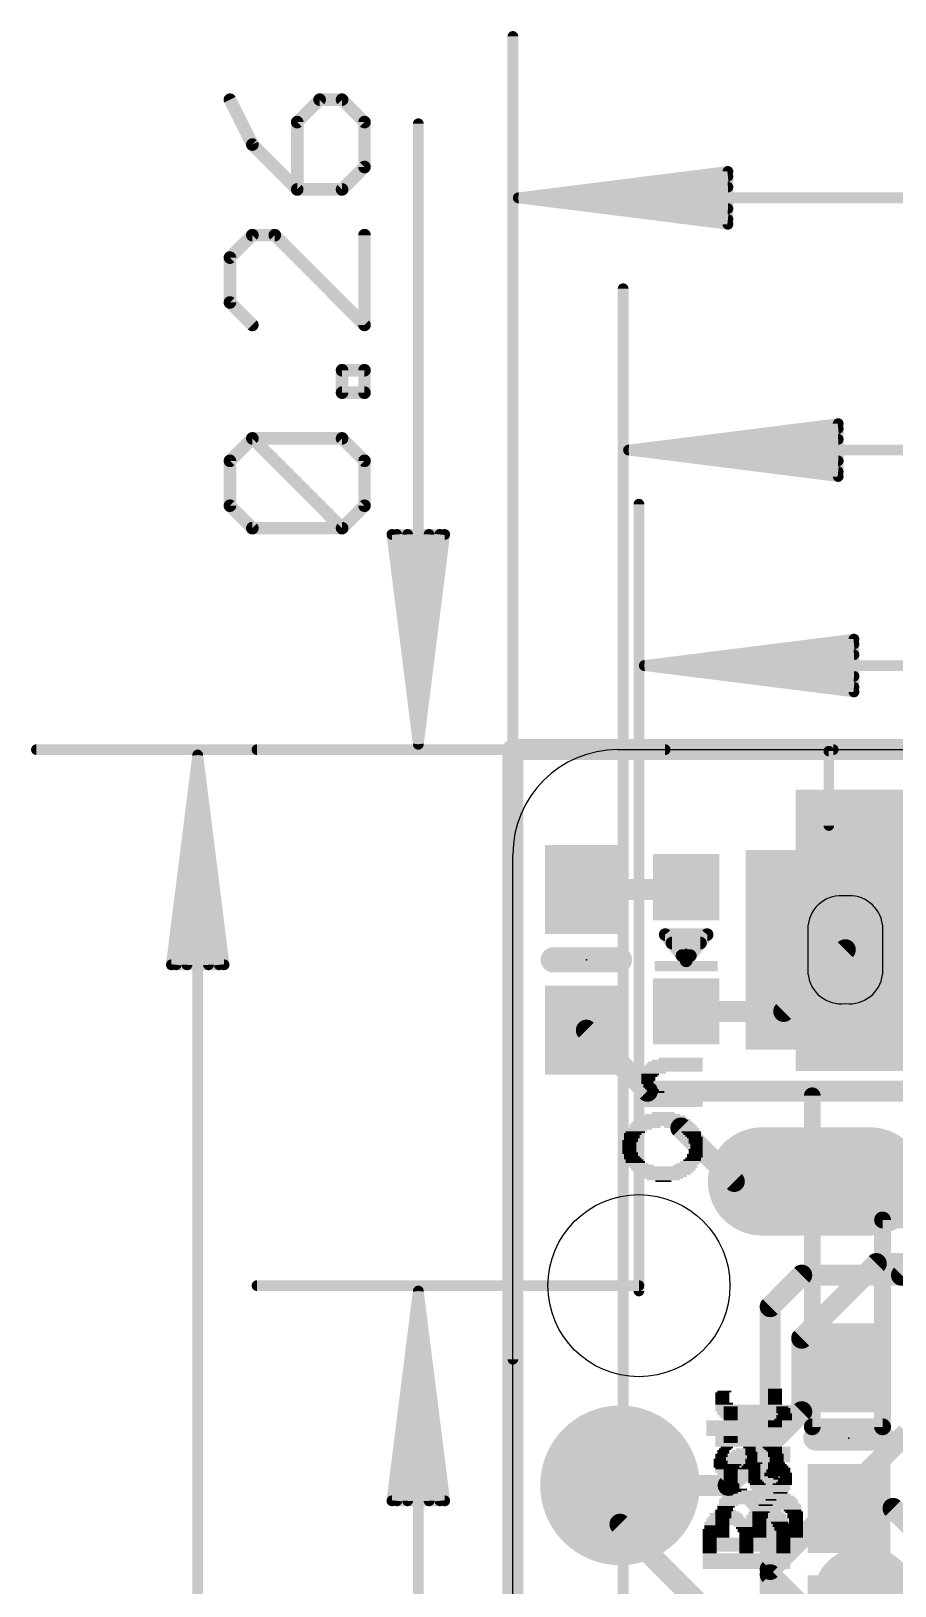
# Model space of a CAD drawing. Extents: x -13.8 to 7.7, y -19.4 to 21.7.
# Drawn here: x -13.45 to -3, y 2.59 to 21.38 of the extents above; entities that cross this region are included whole.
import ezdxf

# ---------------------------------------------------------------- set-up
doc = ezdxf.new("R2010")
doc.units = 0
for name, color, linetype in [('1', 12, 'CONTINUOUS'), ('16', 132, 'CONTINUOUS'), ('17', 110, 'CONTINUOUS'), ('20', 53, 'CONTINUOUS'), ('200', 40, 'CONTINUOUS'), ('201', 6, 'CONTINUOUS'), ('21', 40, 'CONTINUOUS'), ('22', 6, 'CONTINUOUS'), ('23', 53, 'CONTINUOUS'), ('47', 253, 'CONTINUOUS')]:
    doc.layers.add(name, color=color, linetype=linetype)

# ---------------------------------------------------------------- blocks, each defined once
blk = doc.blocks.new('RECT')
blk.add_solid([(-0.5, -0.5), (0.5, -0.5), (-0.5, 0.5), (0.5, 0.5)])
blk = doc.blocks.new('OFFSETP100')
at = {"const_width": 1}
blk.add_lwpolyline([(0, 0), (1, 0)], dxfattribs=at)
at = {"const_width": 0.5}
for points in [[(0, 0.25, 1), (0, -0.25)], [(1, -0.25, 1), (1, 0.25)]]:
    blk.add_lwpolyline(points, format="xyb", dxfattribs=at)
blk = doc.blocks.new('SQUAREP')
blk.add_solid([(-0.5, -0.5), (0.5, -0.5), (-0.5, 0.5), (0.5, 0.5)])
blk = doc.blocks.new('ROUNDP')
at = {"const_width": 0.5}
blk.add_lwpolyline([(0, -0.25, 1), (0, 0.25, 1), (0, -0.25)], format="xyb", dxfattribs=at)
blk = doc.blocks.new('PIE')
at = {"const_width": 0.5}
blk.add_lwpolyline([(0, -0.25, 1), (0, 0.25, 1), (0, -0.25)], format="xyb", dxfattribs=at)

msp = doc.modelspace()

# ---------------------------------------------------------------- linework, layer by layer
at = {"layer": '1', "const_width": 0.254}
for points in [[(-7.62, 12.7), (-7.62, -13.97)], [(7.62, 12.7), (-7.62, 12.7)], [(-6.731, 11.01), (-5.5245, 11.01)], [(-5.5245, 11.01), (-5.5245, 11.037)], [(-4.345, 9.537), (-3.6, 10.282)], [(-5.5245, 9.537), (-4.345, 9.537)], [(-6.731, 9.31), (-5.9935, 8.5725)], [(-5.9935, 8.5725), (-2.8956, 8.5725)], [(-2.159, 7.112), (-2.921, 6.35)], [(-4.1275, 6.35), (-4.5085, 5.969)], [(-2.921, 6.35), (-4.1275, 6.35)], [(-4.5085, 5.969), (-4.5085, 2.7305)], [(-6.3246, 3.3401), (-6.3246, 3.81)], [(-3.0235, 3.5315), (-3.556, 3.5315)], [(-2.2748, 2.7828), (-3.0235, 3.5315)], [(-5.0165, 2.032), (-6.3246, 3.3401)], [(-4.5085, 2.7305), (-4.064, 2.286)]]:
    msp.add_lwpolyline(points, dxfattribs=at)
at = {"layer": '1', "const_width": 0.127}
for points in [[(-7.5565, 12.7, 1), (-7.6835, 12.7)], [(-7.62, 12.7635, 1), (-7.62, 12.6365)], [(-6.731, 11.0735, 1), (-6.731, 10.9465)], [(-5.461, 11.037, 1), (-5.588, 11.037)], [(-5.5245, 10.9465, 1), (-5.5245, 11.0735)], [(-5.588, 11.01, 1), (-5.461, 11.01)], [(-3.5551, 10.2371, 1), (-3.6449, 10.3269)], [(-5.5245, 9.6005, 1), (-5.5245, 9.4735)], [(-4.3899, 9.5819, 1), (-4.3001, 9.4921)], [(-4.345, 9.4735, 1), (-4.345, 9.6005)], [(-6.6861, 9.3549, 1), (-6.7759, 9.2651)], [(-5.9935, 8.636, 1), (-5.9935, 8.509)], [(-6.0384, 8.5276, 1), (-5.9486, 8.6174)], [(-4.1275, 6.4135, 1), (-4.1275, 6.2865)], [(-4.0826, 6.3051, 1), (-4.1724, 6.3949)], [(-2.9659, 6.3949, 1), (-2.8761, 6.3051)], [(-4.445, 5.969, 1), (-4.572, 5.969)], [(-4.5534, 6.0139, 1), (-4.4636, 5.9241)], [(-6.2611, 3.81, 1), (-6.3881, 3.81)], [(-3.556, 3.595, 1), (-3.556, 3.468)], [(-2.9786, 3.5764, 1), (-3.0684, 3.4866)], [(-3.0235, 3.468, 1), (-3.0235, 3.595)], [(-6.2797, 3.385, 1), (-6.3695, 3.2952)], [(-6.3881, 3.3401, 1), (-6.2611, 3.3401)], [(-4.4636, 2.7754, 1), (-4.5534, 2.6856)], [(-4.572, 2.7305, 1), (-4.445, 2.7305)]]:
    msp.add_lwpolyline(points, format="xyb", dxfattribs=at)
at = {"layer": '16', "const_width": 0.254}
for points in [[(-7.62, 12.7), (-7.62, -13.97)], [(7.62, 12.7), (-7.62, 12.7)], [(-4.942, 7.482), (-5.588, 8.128)], [(-3.3, 7.482), (-4.942, 7.482)], [(-4.1275, 5.588), (-3.2258, 6.4897)], [(-3.2258, 6.4897), (-2.4003, 6.4897)], [(-4.1275, 4.699), (-4.1275, 5.588)], [(-5.0165, 3.81), (-4.1275, 4.699)], [(-2.8575, 4.445), (-4.5085, 2.794)], [(-6.3246, 3.81), (-5.0165, 3.81)], [(-4.5085, 2.794), (-4.5085, -1.27)]]:
    msp.add_lwpolyline(points, dxfattribs=at)
at = {"layer": '16', "const_width": 0.127}
for points in [[(-7.5565, 12.7, 1), (-7.6835, 12.7)], [(-7.62, 12.7635, 1), (-7.62, 12.6365)], [(-5.5431, 8.1729, 1), (-5.6329, 8.0831)], [(-4.942, 7.5455, 1), (-4.942, 7.4185)], [(-4.9869, 7.4371, 1), (-4.8971, 7.5269)], [(-3.3, 7.4185, 1), (-3.3, 7.5455)], [(-3.2258, 6.5532, 1), (-3.2258, 6.4262)], [(-3.1809, 6.4448, 1), (-3.2707, 6.5346)], [(-4.064, 5.588, 1), (-4.191, 5.588)], [(-4.1724, 5.6329, 1), (-4.0826, 5.5431)], [(-4.191, 4.699, 1), (-4.064, 4.699)], [(-4.0826, 4.6541, 1), (-4.1724, 4.7439)], [(-6.3246, 3.8735, 1), (-6.3246, 3.7465)], [(-5.0614, 3.8549, 1), (-4.9716, 3.7651)], [(-5.0165, 3.7465, 1), (-5.0165, 3.8735)], [(-4.445, 2.794, 1), (-4.572, 2.794)], [(-4.5534, 2.8389, 1), (-4.4636, 2.7491)]]:
    msp.add_lwpolyline(points, format="xyb", dxfattribs=at)
at = {"layer": '20'}
for p, q in [((-6.35, 12.7), (-2.794, 12.7)), ((-7.62, -12.192), (-7.62, 11.43)), ((-4.05, 9.982), (-4.05, 10.582)), ((-3.15, 10.582), (-3.15, 9.982))]:
    msp.add_line(p, q, dxfattribs=at)
msp.add_circle((-6.096, 6.223), 1.1, dxfattribs=at)
for centre, radius, start, end in [((-6.35, 11.43), 1.27, 90, 180), ((-3.65, 10.532), 0.4031, 82.875, 172.875), ((-3.55, 10.532), 0.4031, 7.125, 97.125), ((-3.65, 10.032), 0.4031, 187.125, 277.125), ((-3.55, 10.032), 0.4031, 262.875, 352.875)]:
    msp.add_arc(centre, radius, start, end, dxfattribs=at)
at = {"layer": '21'}
for points, const_width in [([(-3.8, 12.7138, 1), (-3.8, 12.6502)], 0.0635), ([(-3.7683, 12.682, 1), (-3.8318, 12.682)], 0.0635), ([(-3.8318, 11.782, 1), (-3.7683, 11.782)], 0.0635), ([(-5.7785, 10.5029, 1), (-5.7785, 10.4267)], 0.0762), ([(-5.7487, 10.4886, 1), (-5.8083, 10.441)], 0.0762), ([(-5.2407, 10.441, 1), (-5.3003, 10.4886)], 0.0762), ([(-5.2705, 10.4267, 1), (-5.2705, 10.5029)], 0.0762), ([(-5.6972, 10.4013, 1), (-5.6972, 10.3251)], 0.0762), ([(-5.3518, 10.3251, 1), (-5.3518, 10.4013)], 0.0762), ([(-7.131, 10.2362, 1), (-7.131, 10.0838)], 0.1524), ([(-6.331, 10.0838, 1), (-6.331, 10.2362)], 0.1524), ([(-5.5753, 10.2489, 1), (-5.5753, 10.1727)], 0.0762), ([(-5.5543, 10.1711, 1), (-5.4947, 10.1235)], 0.0762), ([(-5.5543, 10.1235, 1), (-5.4947, 10.1711)], 0.0762), ([(-5.4737, 10.1727, 1), (-5.4737, 10.2489)], 0.0762), ([(-3.956, 4.4577, 1), (-3.956, 4.3053)], 0.1524), ([(-3.156, 4.3053, 1), (-3.156, 4.4577)], 0.1524)]:
    msp.add_lwpolyline(points, format="xyb", dxfattribs=dict(at, const_width=const_width))
for points, const_width in [([(3.8, 12.682), (-3.8, 12.682)], 0.127), ([(-3.8, 12.682), (-3.8, 11.782)], 0.127), ([(-5.2705, 10.4648), (-5.7785, 10.4648)], 0.1524), ([(-5.7785, 10.4648), (-5.5245, 10.1473)], 0.1524), ([(-5.5245, 10.1473), (-5.2705, 10.4648)], 0.1524), ([(-5.6972, 10.3632), (-5.3518, 10.3632)], 0.1524), ([(-6.331, 10.16), (-7.131, 10.16)], 0.3048), ([(-5.5753, 10.2108), (-5.4737, 10.2108)], 0.1524), ([(-3.956, 4.3815), (-3.156, 4.3815)], 0.3048)]:
    msp.add_lwpolyline(points, dxfattribs=dict(at, const_width=const_width))
at = {"layer": '22', "const_width": 0.2032}
for points in [[(-4, 8.517), (-4, 4.517)], [(-3.15, 4.517), (-3.15, 7.017)], [(-3.15, 7.017), (-1.75, 7.017)], [(-4, 4.517), (-3.15, 4.517)]]:
    msp.add_lwpolyline(points, dxfattribs=at)
at = {"layer": '22', "const_width": 0.1016}
for points in [[(-3.9492, 8.517, 1), (-4.0508, 8.517)], [(-3.0992, 7.017, 1), (-3.2008, 7.017)], [(-3.15, 7.0678, 1), (-3.15, 6.9662)], [(-4, 4.5678, 1), (-4, 4.4662)], [(-4.0508, 4.517, 1), (-3.9492, 4.517)], [(-3.2008, 4.517, 1), (-3.0992, 4.517)], [(-3.15, 4.4662, 1), (-3.15, 4.5678)]]:
    msp.add_lwpolyline(points, format="xyb", dxfattribs=at)
at = {"layer": '23'}
for p in [(-6.731, 10.16), (-5.5245, 10.287), (-3.556, 4.3815)]:
    msp.add_point(p, dxfattribs=at)
at = {"layer": '47'}
for points, const_width in [([(-7.62, 5.334), (-7.62, 21.3175)], 0.13), ([(-11.0407, 20.5538), (-10.7695, 20.0114)], 0.1524), ([(-9.956, 20.5538), (-10.2272, 20.2826)], 0.1524), ([(-9.6849, 20.5538), (-9.956, 20.5538)], 0.1524), ([(-9.4137, 20.2826), (-9.6849, 20.5538)], 0.1524), ([(-10.2272, 20.2826), (-10.2272, 19.4691)], 0.1524), ([(-9.4137, 19.7403), (-9.4137, 20.2826)], 0.1524), ([(-8.763, 12.765), (-8.763, 20.2628)], 0.13), ([(-10.7695, 20.0114), (-10.2272, 19.4691)], 0.1524), ([(-9.6849, 19.4691), (-9.4137, 19.7403)], 0.1524), ([(-7.555, 19.3675), (-5.02, 19.6867)], 0.13), ([(-5.02, 19.6867), (-5.02, 19.0483)], 0.13), ([(-10.2272, 19.4691), (-9.6849, 19.4691)], 0.1524), ([(-7.555, 19.3675), (-5.02, 19.6275)], 0.13), ([(-7.555, 19.3675), (-5.02, 19.4975)], 0.13), ([(-7.555, 19.3675), (7.6185, 19.3675)], 0.13), ([(-5.02, 19.0483), (-7.555, 19.3675)], 0.13), ([(-5.02, 19.2375), (-7.555, 19.3675)], 0.13), ([(-5.02, 19.1075), (-7.555, 19.3675)], 0.13), ([(-10.7695, 18.9166), (-11.0407, 18.6454)], 0.1524), ([(-10.4984, 18.9166), (-10.7695, 18.9166)], 0.1524), ([(-9.4137, 17.8319), (-10.4984, 18.9166)], 0.1524), ([(-9.4137, 18.9166), (-9.4137, 17.8319)], 0.1524), ([(-11.0407, 18.6454), (-11.0407, 18.1031)], 0.1524), ([(-6.2865, -1.27), (-6.2865, 18.2695)], 0.13), ([(-11.0407, 18.1031), (-10.7695, 17.8319)], 0.1524), ([(-9.6849, 17.0134), (-9.6849, 17.2845)], 0.1524), ([(-9.6849, 17.2845), (-9.4137, 17.2845)], 0.1524), ([(-9.4137, 17.2845), (-9.4137, 17.0134)], 0.1524), ([(-9.4137, 17.0134), (-9.6849, 17.0134)], 0.1524), ([(-11.0407, 16.1897), (-10.7695, 16.4609)], 0.1524), ([(-10.7695, 16.4609), (-9.6849, 16.4609)], 0.1524), ([(-9.6849, 15.3762), (-10.7695, 16.4609)], 0.1524), ([(-9.6849, 16.4609), (-9.4137, 16.1897)], 0.1524), ([(-6.2215, 16.3195), (-3.6865, 16.6387)], 0.13), ([(-6.2215, 16.3195), (-3.6865, 16.5795)], 0.13), ([(-3.6865, 16.6387), (-3.6865, 16.0003)], 0.13), ([(-6.2215, 16.3195), (-3.6865, 16.4495)], 0.13), ([(-6.2215, 16.3195), (6.285, 16.3195)], 0.13), ([(-3.6865, 16.0003), (-6.2215, 16.3195)], 0.13), ([(-3.6865, 16.1895), (-6.2215, 16.3195)], 0.13), ([(-3.6865, 16.0595), (-6.2215, 16.3195)], 0.13), ([(-11.0407, 15.6474), (-11.0407, 16.1897)], 0.1524), ([(-9.4137, 16.1897), (-9.4137, 15.6474)], 0.1524), ([(-10.7695, 15.3762), (-11.0407, 15.6474)], 0.1524), ([(-9.4137, 15.6474), (-9.6849, 15.3762)], 0.1524), ([(-6.096, 6.1595), (-6.096, 15.666)], 0.13), ([(-9.6849, 15.3762), (-10.7695, 15.3762)], 0.1524), ([(-8.763, 12.765), (-9.0822, 15.3)], 0.13), ([(-9.0822, 15.3), (-8.4438, 15.3)], 0.13), ([(-8.763, 12.765), (-9.023, 15.3)], 0.13), ([(-8.763, 12.765), (-8.893, 15.3)], 0.13), ([(-8.4438, 15.3), (-8.763, 12.765)], 0.13), ([(-8.633, 15.3), (-8.763, 12.765)], 0.13), ([(-8.503, 15.3), (-8.763, 12.765)], 0.13), ([(-6.031, 13.716), (-3.496, 14.0352)], 0.13), ([(-3.496, 14.0352), (-3.496, 13.3968)], 0.13), ([(-6.031, 13.716), (-3.496, 13.976)], 0.13), ([(-6.031, 13.716), (-3.496, 13.846)], 0.13), ([(-6.031, 13.716), (6.031, 13.716)], 0.13), ([(-3.496, 13.3968), (-6.031, 13.716)], 0.13), ([(-3.496, 13.586), (-6.031, 13.716)], 0.13), ([(-3.496, 13.456), (-6.031, 13.716)], 0.13), ([(-3.7465, 12.7), (-13.38, 12.7)], 0.13), ([(-11.43, 12.635), (-11.7492, 10.1)], 0.13), ([(-11.43, 12.635), (-11.69, 10.1)], 0.13), ([(-11.43, 12.635), (-11.56, 10.1)], 0.13), ([(-11.43, -13.905), (-11.43, 12.635)], 0.13), ([(-11.1108, 10.1), (-11.43, 12.635)], 0.13), ([(-11.3, 10.1), (-11.43, 12.635)], 0.13), ([(-11.17, 10.1), (-11.43, 12.635)], 0.13), ([(-5.7785, 12.7), (-10.713, 12.7)], 0.13), ([(-11.7492, 10.1), (-11.1108, 10.1)], 0.13), ([(-6.096, 6.223), (-10.713, 6.223)], 0.13), ([(-8.763, 6.158), (-9.0822, 3.623)], 0.13), ([(-8.763, 6.158), (-9.023, 3.623)], 0.13), ([(-8.763, 6.158), (-8.893, 3.623)], 0.13), ([(-8.763, 6.158), (-8.763, 1.023)], 0.13), ([(-8.4438, 3.623), (-8.763, 6.158)], 0.13), ([(-8.633, 3.623), (-8.763, 6.158)], 0.13), ([(-8.503, 3.623), (-8.763, 6.158)], 0.13), ([(-9.0822, 3.623), (-8.4438, 3.623)], 0.13)]:
    msp.add_lwpolyline(points, dxfattribs=dict(at, const_width=const_width))
for points, const_width in [([(-7.5875, 21.3175, 1), (-7.6525, 21.3175)], 0.065), ([(-11.0066, 20.5708, 1), (-11.0748, 20.5367)], 0.0762), ([(-9.956, 20.5919, 1), (-9.956, 20.5157)], 0.0762), ([(-9.9291, 20.5268, 1), (-9.983, 20.5807)], 0.0762), ([(-9.6579, 20.5807, 1), (-9.7118, 20.5268)], 0.0762), ([(-9.6849, 20.5157, 1), (-9.6849, 20.5919)], 0.0762), ([(-10.1891, 20.2826, 1), (-10.2653, 20.2826)], 0.0762), ([(-10.2541, 20.3095, 1), (-10.2003, 20.2556)], 0.0762), ([(-9.3756, 20.2826, 1), (-9.4518, 20.2826)], 0.0762), ([(-9.4406, 20.2556, 1), (-9.3868, 20.3095)], 0.0762), ([(-8.7305, 20.2628, 1), (-8.7955, 20.2628)], 0.065), ([(-10.7426, 20.0384, 1), (-10.7965, 19.9845)], 0.0762), ([(-10.8036, 19.9944, 1), (-10.7354, 20.0285)], 0.0762), ([(-9.4518, 19.7403, 1), (-9.3756, 19.7403)], 0.0762), ([(-9.3868, 19.7133, 1), (-9.4406, 19.7672)], 0.0762), ([(-4.9875, 19.6867, 1), (-5.0525, 19.6867)], 0.065), ([(-5.0159, 19.6545, 1), (-5.0241, 19.719)], 0.065), ([(-10.2272, 19.5072, 1), (-10.2272, 19.431)], 0.0762), ([(-9.6849, 19.431, 1), (-9.6849, 19.5072)], 0.0762), ([(-5.0167, 19.5952, 1), (-5.0233, 19.6598)], 0.065), ([(-5.0183, 19.465, 1), (-5.0217, 19.53)], 0.065), ([(-10.2653, 19.4691, 1), (-10.1891, 19.4691)], 0.0762), ([(-10.2541, 19.4421, 1), (-10.2003, 19.496)], 0.0762), ([(-9.7118, 19.496, 1), (-9.6579, 19.4421)], 0.0762), ([(-7.555, 19.4, 1), (-7.555, 19.335)], 0.065), ([(-7.5509, 19.3997, 1), (-7.5591, 19.3353)], 0.065), ([(-7.5567, 19.4, 1), (-7.5533, 19.335)], 0.065), ([(-7.5533, 19.4, 1), (-7.5567, 19.335)], 0.065), ([(-7.5517, 19.3998, 1), (-7.5583, 19.3352)], 0.065), ([(-7.5583, 19.3998, 1), (-7.5517, 19.3352)], 0.065), ([(-7.5591, 19.3997, 1), (-7.5509, 19.3353)], 0.065), ([(-5.0233, 19.0752, 1), (-5.0167, 19.1398)], 0.065), ([(-5.0217, 19.205, 1), (-5.0183, 19.27)], 0.065), ([(-10.7695, 18.9547, 1), (-10.7695, 18.8785)], 0.0762), ([(-10.7426, 18.8897, 1), (-10.7965, 18.9435)], 0.0762), ([(-10.4714, 18.9435, 1), (-10.5253, 18.8897)], 0.0762), ([(-10.4984, 18.8785, 1), (-10.4984, 18.9547)], 0.0762), ([(-9.3756, 18.9166, 1), (-9.4518, 18.9166)], 0.0762), ([(-5.0525, 19.0483, 1), (-4.9875, 19.0483)], 0.065), ([(-5.0241, 19.016, 1), (-5.0159, 19.0805)], 0.065), ([(-11.0026, 18.6454, 1), (-11.0788, 18.6454)], 0.0762), ([(-11.0676, 18.6724, 1), (-11.0137, 18.6185)], 0.0762), ([(-6.254, 18.2695, 1), (-6.319, 18.2695)], 0.065), ([(-11.0788, 18.1031, 1), (-11.0026, 18.1031)], 0.0762), ([(-11.0137, 18.13, 1), (-11.0676, 18.0762)], 0.0762), ([(-10.7965, 17.805, 1), (-10.7426, 17.8589)], 0.0762), ([(-9.4518, 17.8319, 1), (-9.3756, 17.8319)], 0.0762), ([(-9.4406, 17.805, 1), (-9.3868, 17.8589)], 0.0762), ([(-9.6468, 17.2845, 1), (-9.723, 17.2845)], 0.0762), ([(-9.6849, 17.3226, 1), (-9.6849, 17.2464)], 0.0762), ([(-9.3756, 17.2845, 1), (-9.4518, 17.2845)], 0.0762), ([(-9.4137, 17.2464, 1), (-9.4137, 17.3226)], 0.0762), ([(-9.6849, 17.0515, 1), (-9.6849, 16.9753)], 0.0762), ([(-9.723, 17.0134, 1), (-9.6468, 17.0134)], 0.0762), ([(-9.4518, 17.0134, 1), (-9.3756, 17.0134)], 0.0762), ([(-9.4137, 16.9753, 1), (-9.4137, 17.0515)], 0.0762), ([(-10.7426, 16.4878, 1), (-10.7965, 16.4339)], 0.0762), ([(-10.7695, 16.499, 1), (-10.7695, 16.4228)], 0.0762), ([(-10.7426, 16.4339, 1), (-10.7965, 16.4878)], 0.0762), ([(-9.6579, 16.4878, 1), (-9.7118, 16.4339)], 0.0762), ([(-9.6849, 16.4228, 1), (-9.6849, 16.499)], 0.0762), ([(-3.654, 16.6387, 1), (-3.719, 16.6387)], 0.065), ([(-3.6824, 16.6065, 1), (-3.6906, 16.671)], 0.065), ([(-3.6832, 16.5472, 1), (-3.6898, 16.6118)], 0.065), ([(-6.2215, 16.352, 1), (-6.2215, 16.287)], 0.065), ([(-6.2174, 16.3517, 1), (-6.2256, 16.2873)], 0.065), ([(-6.2232, 16.352, 1), (-6.2198, 16.287)], 0.065), ([(-6.2198, 16.352, 1), (-6.2232, 16.287)], 0.065), ([(-6.2182, 16.3518, 1), (-6.2248, 16.2872)], 0.065), ([(-6.2248, 16.3518, 1), (-6.2182, 16.2872)], 0.065), ([(-6.2256, 16.3517, 1), (-6.2174, 16.2873)], 0.065), ([(-3.6848, 16.417, 1), (-3.6882, 16.482)], 0.065), ([(-11.0026, 16.1897, 1), (-11.0788, 16.1897)], 0.0762), ([(-11.0676, 16.2166, 1), (-11.0137, 16.1628)], 0.0762), ([(-9.3756, 16.1897, 1), (-9.4518, 16.1897)], 0.0762), ([(-9.4406, 16.1628, 1), (-9.3868, 16.2166)], 0.0762), ([(-3.6882, 16.157, 1), (-3.6848, 16.222)], 0.065), ([(-3.719, 16.0003, 1), (-3.654, 16.0003)], 0.065), ([(-3.6906, 15.968, 1), (-3.6824, 16.0325)], 0.065), ([(-3.6898, 16.0272, 1), (-3.6832, 16.0918)], 0.065), ([(-11.0137, 15.6743, 1), (-11.0676, 15.6204)], 0.0762), ([(-11.0788, 15.6474, 1), (-11.0026, 15.6474)], 0.0762), ([(-9.4518, 15.6474, 1), (-9.3756, 15.6474)], 0.0762), ([(-9.3868, 15.6204, 1), (-9.4406, 15.6743)], 0.0762), ([(-6.0635, 15.666, 1), (-6.1285, 15.666)], 0.065), ([(-10.7695, 15.4143, 1), (-10.7695, 15.3381)], 0.0762), ([(-10.7965, 15.3493, 1), (-10.7426, 15.4031)], 0.0762), ([(-9.7118, 15.4031, 1), (-9.6579, 15.3493)], 0.0762), ([(-9.7118, 15.3493, 1), (-9.6579, 15.4031)], 0.0762), ([(-9.6849, 15.3381, 1), (-9.6849, 15.4143)], 0.0762), ([(-9.05, 15.3041, 1), (-9.1145, 15.2959)], 0.065), ([(-9.0822, 15.3325, 1), (-9.0822, 15.2675)], 0.065), ([(-8.9907, 15.3033, 1), (-9.0553, 15.2967)], 0.065), ([(-8.8605, 15.3017, 1), (-8.9255, 15.2983)], 0.065), ([(-8.6005, 15.2983, 1), (-8.6655, 15.3017)], 0.065), ([(-8.4707, 15.2967, 1), (-8.5353, 15.3033)], 0.065), ([(-8.4115, 15.2959, 1), (-8.476, 15.3041)], 0.065), ([(-8.4438, 15.2675, 1), (-8.4438, 15.3325)], 0.065), ([(-3.4635, 14.0352, 1), (-3.5285, 14.0352)], 0.065), ([(-3.4919, 14.003, 1), (-3.5001, 14.0675)], 0.065), ([(-3.4927, 13.9437, 1), (-3.4993, 14.0083)], 0.065), ([(-3.4943, 13.8135, 1), (-3.4977, 13.8785)], 0.065), ([(-6.031, 13.7485, 1), (-6.031, 13.6835)], 0.065), ([(-6.0269, 13.7482, 1), (-6.0351, 13.6838)], 0.065), ([(-6.0327, 13.7485, 1), (-6.0293, 13.6835)], 0.065), ([(-6.0293, 13.7485, 1), (-6.0327, 13.6835)], 0.065), ([(-6.0277, 13.7483, 1), (-6.0343, 13.6837)], 0.065), ([(-6.0343, 13.7483, 1), (-6.0277, 13.6837)], 0.065), ([(-6.0351, 13.7482, 1), (-6.0269, 13.6838)], 0.065), ([(-3.4977, 13.5535, 1), (-3.4943, 13.6185)], 0.065), ([(-3.5285, 13.3968, 1), (-3.4635, 13.3968)], 0.065), ([(-3.5001, 13.3645, 1), (-3.4919, 13.429)], 0.065), ([(-3.4993, 13.4237, 1), (-3.4927, 13.4883)], 0.065), ([(-8.7952, 12.7691, 1), (-8.7308, 12.7609)], 0.065), ([(-8.7953, 12.7683, 1), (-8.7307, 12.7617)], 0.065), ([(-8.7955, 12.7633, 1), (-8.7305, 12.7667)], 0.065), ([(-8.7955, 12.7667, 1), (-8.7305, 12.7633)], 0.065), ([(-8.7955, 12.765, 1), (-8.7305, 12.765)], 0.065), ([(-8.7953, 12.7617, 1), (-8.7307, 12.7683)], 0.065), ([(-8.7952, 12.7609, 1), (-8.7308, 12.7691)], 0.065), ([(-13.38, 12.7325, 1), (-13.38, 12.6675)], 0.065), ([(-11.3975, 12.635, 1), (-11.4625, 12.635)], 0.065), ([(-11.3978, 12.6391, 1), (-11.4622, 12.6309)], 0.065), ([(-11.3975, 12.6333, 1), (-11.4625, 12.6367)], 0.065), ([(-11.3975, 12.6367, 1), (-11.4625, 12.6333)], 0.065), ([(-11.3977, 12.6383, 1), (-11.4623, 12.6317)], 0.065), ([(-11.3977, 12.6317, 1), (-11.4623, 12.6383)], 0.065), ([(-11.3978, 12.6309, 1), (-11.4622, 12.6391)], 0.065), ([(-10.713, 12.7325, 1), (-10.713, 12.6675)], 0.065), ([(-5.7785, 12.6675, 1), (-5.7785, 12.7325)], 0.065), ([(-3.7465, 12.6675, 1), (-3.7465, 12.7325)], 0.065), ([(-11.7492, 10.1325, 1), (-11.7492, 10.0675)], 0.065), ([(-11.1108, 10.0675, 1), (-11.1108, 10.1325)], 0.065), ([(-11.7815, 10.1041, 1), (-11.717, 10.0959)], 0.065), ([(-11.7223, 10.1033, 1), (-11.6577, 10.0967)], 0.065), ([(-11.5925, 10.1017, 1), (-11.5275, 10.0983)], 0.065), ([(-11.3325, 10.0983, 1), (-11.2675, 10.1017)], 0.065), ([(-11.2023, 10.0967, 1), (-11.1377, 10.1033)], 0.065), ([(-11.143, 10.0959, 1), (-11.0785, 10.1041)], 0.065), ([(-10.713, 6.2555, 1), (-10.713, 6.1905)], 0.065), ([(-8.7305, 6.158, 1), (-8.7955, 6.158)], 0.065), ([(-8.7308, 6.1621, 1), (-8.7952, 6.1539)], 0.065), ([(-8.7305, 6.1563, 1), (-8.7955, 6.1597)], 0.065), ([(-8.7305, 6.1597, 1), (-8.7955, 6.1563)], 0.065), ([(-8.7307, 6.1613, 1), (-8.7953, 6.1547)], 0.065), ([(-8.7307, 6.1547, 1), (-8.7953, 6.1613)], 0.065), ([(-8.7308, 6.1539, 1), (-8.7952, 6.1621)], 0.065), ([(-6.096, 6.1905, 1), (-6.096, 6.2555)], 0.065), ([(-6.1285, 6.1595, 1), (-6.0635, 6.1595)], 0.065), ([(-7.6525, 5.334, 1), (-7.5875, 5.334)], 0.065), ([(-9.1145, 3.6271, 1), (-9.05, 3.6189)], 0.065), ([(-9.0822, 3.6555, 1), (-9.0822, 3.5905)], 0.065), ([(-9.0553, 3.6263, 1), (-8.9907, 3.6197)], 0.065), ([(-8.9255, 3.6247, 1), (-8.8605, 3.6213)], 0.065), ([(-8.6655, 3.6213, 1), (-8.6005, 3.6247)], 0.065), ([(-8.5353, 3.6197, 1), (-8.4707, 3.6263)], 0.065), ([(-8.476, 3.6189, 1), (-8.4115, 3.6271)], 0.065), ([(-8.4438, 3.5905, 1), (-8.4438, 3.6555)], 0.065)]:
    msp.add_lwpolyline(points, format="xyb", dxfattribs=dict(at, const_width=const_width))

# ---------------------------------------------------------------- block references
at = {"layer": '1', "xscale": 1.075}
for p, rotation in [((-6.731, 11.01), 270), ((-6.731, 9.31), 270), ((-3.556, 5.2315), 90), ((-3.556, 3.5315), 90), ((-3.556, 2.1835), 270)]:
    msp.add_blockref('RECT', p, dxfattribs=dict(at, rotation=rotation))
at = {"layer": '1', "xscale": 0.8, "yscale": 0.8, "rotation": 180}
for p in [(-5.5245, 11.037), (-5.5245, 9.537)]:
    msp.add_blockref('RECT', p, dxfattribs=at)
at = {"layer": '16', "xscale": 3.4, "yscale": 1.6, "rotation": 90}
msp.add_blockref('RECT', (-3.4, 10.517), dxfattribs=at)
at = {"layer": '16', "xscale": 1.27, "yscale": 1.27}
msp.add_blockref('PIE', (-3.3655, 2.4384), dxfattribs=at)
at = {"layer": '17'}
for name, p, xscale, yscale, rotation in [('SQUAREP', (-3.6, 10.282), 2.413, 2.413, 270), ('SQUAREP', (-3.6, 10.282), 2.413, 2.413, 270), ('OFFSETP100', (-3.3, 7.482), 1.308, 1.308, 180), ('OFFSETP100', (-3.3, 7.482), 1.308, 1.308, 180)]:
    msp.add_blockref(name, p, dxfattribs=dict(at, xscale=xscale, yscale=yscale, rotation=rotation))
at = {"layer": '17', "xscale": 1.9304, "yscale": 1.9304}
msp.add_blockref('ROUNDP', (-6.3246, 3.81), dxfattribs=at)
msp.add_blockref('ROUNDP', (-6.3246, 3.81), dxfattribs=at)
at = {"layer": '200', "yscale": 0.0212}
for p, xscale in [((-5.684, 8.8597), 0.7194), ((-5.684, 8.8385), 0.7194), ((-5.6734, 8.8809), 0.6982), ((-5.6629, 8.902), 0.6771), ((-5.6523, 8.9232), 0.6559), ((-5.6311, 8.9443), 0.6136), ((-5.5888, 8.9655), 0.529), ((-5.6946, 8.8174), 0.7405), ((-5.9168, 8.7962), 0.2962), ((-5.9591, 8.7751), 0.2116), ((-5.9697, 8.7539), 0.1904), ((-5.9802, 8.7327), 0.1693), ((-5.9802, 8.7116), 0.1693), ((-5.9908, 8.6904), 0.1481), ((-5.9908, 8.6693), 0.1481), ((-5.9697, 8.6481), 0.1481), ((-5.9697, 8.627), 0.1481), ((-5.684, 8.5423), 0.7194), ((-5.684, 8.5212), 0.7194), ((-5.684, 8.5), 0.7194), ((-5.684, 8.4788), 0.7194), ((-5.684, 8.4577), 0.7194), ((-5.9485, 8.6058), 0.1481), ((-5.9273, 8.5846), 0.1481), ((-5.885, 8.5635), 0.1904), ((-5.8004, 8.2673), 0.529), ((-5.684, 8.4365), 0.7194), ((-5.684, 8.4154), 0.7194), ((-5.684, 8.3942), 0.7194), ((-5.811, 8.2884), 0.4232), ((-5.8004, 8.3096), 0.2751), ((-6.1283, 8.098), 0.2539), ((-6.1389, 8.0768), 0.2327), ((-6.086, 8.1192), 0.2962), ((-5.811, 8.1615), 0.804), ((-6.0226, 8.1403), 0.3809), ((-5.811, 8.1826), 0.7617), ((-5.811, 8.2038), 0.7194), ((-5.8004, 8.2249), 0.6559), ((-5.811, 8.2461), 0.5924), ((-5.5888, 8.1403), 0.402), ((-5.5148, 8.1192), 0.2962), ((-5.4936, 8.098), 0.2539), ((-5.4619, 8.0768), 0.2327), ((-6.2024, 7.9711), 0.1904), ((-6.213, 7.9499), 0.1693), ((-6.213, 7.9287), 0.1693), ((-6.213, 7.9076), 0.1693), ((-6.213, 7.8864), 0.1693), ((-6.1707, 8.0557), 0.2116), ((-6.1812, 8.0345), 0.1904), ((-6.1812, 8.0134), 0.1904), ((-6.1918, 7.9922), 0.1693), ((-5.4513, 8.0557), 0.2116), ((-5.4407, 8.0345), 0.1904), ((-5.4195, 8.0134), 0.1904), ((-5.409, 7.9922), 0.1693), ((-5.409, 7.9711), 0.1693), ((-5.409, 7.9499), 0.1693), ((-5.3984, 7.9287), 0.1481), ((-5.3984, 7.9076), 0.1481), ((-5.3984, 7.8864), 0.1481), ((-6.213, 7.8653), 0.1693), ((-6.213, 7.8441), 0.1693), ((-6.2024, 7.8229), 0.1904), ((-6.1707, 7.7595), 0.2116), ((-6.1918, 7.8018), 0.1693), ((-6.1812, 7.7806), 0.1904), ((-6.1495, 7.7383), 0.2116), ((-6.1389, 7.7172), 0.2327), ((-6.1072, 7.696), 0.2539), ((-5.5042, 7.696), 0.2751), ((-5.4724, 7.7172), 0.2539), ((-5.4513, 7.7383), 0.2116), ((-5.4407, 7.7595), 0.1904), ((-5.4195, 7.8018), 0.1904), ((-5.4195, 7.7806), 0.1904), ((-5.409, 7.8653), 0.1693), ((-5.409, 7.8441), 0.1693), ((-5.409, 7.8229), 0.1693), ((-6.0755, 7.6748), 0.3174), ((-5.8004, 7.6537), 0.8252), ((-5.8004, 7.6325), 0.7829), ((-5.8004, 7.6114), 0.7405), ((-5.8004, 7.5902), 0.6982), ((-5.8004, 7.569), 0.6559), ((-5.8004, 7.5479), 0.5713), ((-5.8004, 7.5267), 0.4866), ((-5.8004, 7.5056), 0.402), ((-5.5359, 7.6748), 0.2962), ((-5.8004, 7.4844), 0.1904), ((-4.9858, 4.755), 0.1693), ((-4.9858, 4.7338), 0.1693), ((-4.9858, 4.7127), 0.1693), ((-4.9858, 4.6915), 0.1693), ((-4.3511, 4.7338), 0.1693), ((-4.3511, 4.7127), 0.1693), ((-4.3511, 4.6915), 0.1693), ((-4.3616, 4.755), 0.1481), ((-4.7636, 4.5857), 1.0368), ((-4.7636, 4.5646), 1.0368), ((-4.7742, 4.5434), 1.0156), ((-4.7742, 4.5223), 1.0156), ((-4.7742, 4.5011), 1.0156), ((-4.9858, 4.6704), 0.1693), ((-4.9858, 4.6492), 0.1693), ((-4.9858, 4.6281), 0.1693), ((-4.9858, 4.6069), 0.1693), ((-4.3511, 4.6069), 0.2116), ((-4.3405, 4.6492), 0.1904), ((-4.3405, 4.6281), 0.1904), ((-4.3299, 4.6704), 0.1693), ((-4.7848, 4.48), 0.9944), ((-4.7954, 4.4588), 0.9733), ((-4.806, 4.4376), 0.9521), ((-4.8271, 4.4165), 0.9098), ((-4.9858, 4.3953), 0.1693), ((-4.9858, 4.3742), 0.1693), ((-4.9858, 4.353), 0.1693), ((-4.9858, 4.3318), 0.1693), ((-4.6578, 4.1414), 0.7829), ((-4.6473, 4.1626), 0.7617), ((-4.6367, 4.1837), 0.7405), ((-4.6261, 4.2049), 0.7194), ((-4.6155, 4.226), 0.6982), ((-4.5944, 4.2472), 0.6559), ((-4.5521, 4.2684), 0.5713), ((-4.9435, 4.0779), 0.2539), ((-4.9858, 3.9933), 0.1693), ((-4.9858, 3.9722), 0.1693), ((-4.9858, 3.951), 0.1693), ((-4.9646, 4.0568), 0.2116), ((-4.9752, 4.0356), 0.1904), ((-4.9752, 4.0145), 0.1904), ((-4.6578, 4.1203), 0.7829), ((-4.6578, 4.0991), 0.7829), ((-4.7002, 3.9933), 0.1481), ((-4.7002, 3.9722), 0.1481), ((-4.7002, 3.951), 0.1481), ((-4.679, 4.0779), 0.1481), ((-4.6896, 4.0568), 0.1269), ((-4.6896, 4.0356), 0.1269), ((-4.6896, 4.0145), 0.1269), ((-4.4145, 4.0779), 0.1693), ((-4.3828, 4.0568), 0.1481), ((-4.3616, 4.0356), 0.1481), ((-4.3405, 4.0145), 0.1481), ((-4.3405, 3.9933), 0.1481), ((-4.3299, 3.9722), 0.127), ((-4.3193, 3.951), 0.1481), ((-4.9858, 3.9298), 0.1693), ((-4.9858, 3.9087), 0.1693), ((-4.9858, 3.8875), 0.1693), ((-4.9858, 3.8664), 0.1693), ((-4.9858, 3.8452), 0.1693), ((-4.9752, 3.824), 0.1904), ((-4.9752, 3.8029), 0.1904), ((-4.9541, 3.7606), 0.1904), ((-4.9646, 3.7817), 0.1693), ((-4.6896, 3.8664), 0.1693), ((-4.7002, 3.9298), 0.1481), ((-4.7002, 3.9087), 0.1481), ((-4.7002, 3.8875), 0.1481), ((-4.679, 3.8452), 0.1904), ((-4.6578, 3.824), 0.1904), ((-4.5097, 3.8029), 0.4866), ((-4.5097, 3.7817), 0.4866), ((-4.4992, 3.7606), 0.4655), ((-4.3616, 3.824), 0.2327), ((-4.3405, 3.8452), 0.1904), ((-4.3299, 3.8875), 0.1693), ((-4.3299, 3.8664), 0.1693), ((-4.3193, 3.9298), 0.1481), ((-4.3193, 3.9087), 0.1481), ((-4.9541, 3.7394), 0.1904), ((-4.9964, 3.6971), 0.0635), ((-4.9646, 3.7183), 0.127), ((-4.5097, 3.7394), 0.4443), ((-4.4992, 3.7183), 0.4232), ((-4.4992, 3.6971), 0.3809), ((-4.4992, 3.6759), 0.3385), ((-4.5097, 3.6548), 0.2751), ((-4.5626, 3.5701), 0.1693), ((-4.4992, 3.6336), 0.127), ((-4.7848, 3.4009), 0.9944), ((-4.9435, 3.3797), 0.6771), ((-5.0387, 3.422), 0.4443), ((-5.0493, 3.4644), 0.3808), ((-5.0387, 3.4432), 0.402), ((-5.0387, 3.4855), 0.3174), ((-5.0493, 3.5067), 0.2539), ((-5.0493, 3.5278), 0.127), ((-4.5521, 3.4432), 0.4866), ((-4.5521, 3.422), 0.4866), ((-4.5521, 3.4644), 0.4443), ((-4.5626, 3.4855), 0.4232), ((-4.5626, 3.5067), 0.3808), ((-4.5626, 3.5278), 0.3385), ((-4.5521, 3.549), 0.2751), ((-4.4145, 3.3797), 0.2539), ((-5.2185, 3.2739), 0.2116), ((-5.2291, 3.2528), 0.1904), ((-5.2291, 3.2316), 0.1904), ((-5.2291, 3.2105), 0.1904), ((-5.2291, 3.1893), 0.1904), ((-5.1657, 3.3374), 0.2751), ((-4.9752, 3.3586), 0.6559), ((-5.1974, 3.3162), 0.2116), ((-5.208, 3.2951), 0.1904), ((-4.8377, 3.3374), 0.3385), ((-4.8165, 3.3162), 0.2539), ((-4.806, 3.2951), 0.2327), ((-4.806, 3.2739), 0.1904), ((-4.806, 3.2528), 0.1904), ((-4.7954, 3.2316), 0.1693), ((-4.7954, 3.2105), 0.1693), ((-4.7954, 3.1893), 0.1693), ((-4.3934, 3.3586), 0.2116), ((-4.3722, 3.3374), 0.2116), ((-4.3722, 3.3162), 0.2116), ((-4.3616, 3.2951), 0.1904), ((-4.3616, 3.2739), 0.1904), ((-4.3511, 3.2528), 0.1693), ((-4.3511, 3.2316), 0.1693), ((-4.3511, 3.2105), 0.1693), ((-4.3511, 3.1893), 0.1693), ((-5.2397, 3.1681), 0.1693), ((-5.2397, 3.147), 0.1693), ((-5.2397, 3.1258), 0.1693), ((-5.2397, 3.1047), 0.1693), ((-5.2397, 3.0835), 0.1693), ((-5.2397, 3.0624), 0.1693), ((-5.2397, 3.0412), 0.1693), ((-5.2397, 3.02), 0.1693), ((-5.2397, 2.9989), 0.1693), ((-4.7954, 3.1681), 0.1693), ((-4.7954, 3.147), 0.1693), ((-4.7954, 3.1258), 0.1693), ((-4.7954, 3.1047), 0.1693), ((-4.7954, 3.0835), 0.1693), ((-4.7954, 3.0624), 0.1693), ((-4.7954, 3.0412), 0.1693), ((-4.7954, 3.02), 0.1693), ((-4.7954, 2.9989), 0.1693), ((-4.3511, 3.1681), 0.1693), ((-4.3511, 3.147), 0.1693), ((-4.3511, 3.1258), 0.1693), ((-4.3511, 3.1047), 0.1693), ((-4.3511, 3.0835), 0.1693), ((-4.3511, 3.0624), 0.1693), ((-4.3511, 3.0412), 0.1693), ((-4.3511, 3.02), 0.1693), ((-4.3511, 2.9989), 0.1693), ((-4.7954, 2.9777), 1.0579), ((-4.7954, 2.9566), 1.0579), ((-4.7954, 2.9354), 1.0579), ((-4.7954, 2.9142), 1.0579), ((-4.7954, 2.8931), 1.0579), ((-4.7954, 2.8719), 1.0579), ((-4.7954, 2.8508), 1.0579), ((-4.7954, 2.8296), 1.0579), ((-4.7954, 2.8085), 1.0579)]:
    msp.add_blockref('RECT', p, dxfattribs=dict(at, xscale=xscale))
at = {"layer": '201', "yscale": 0.0212, "rotation": 180}
for p, xscale in [((-5.0855, 4.9243), 0.1693), ((-5.0855, 4.9031), 0.1693), ((-5.0855, 4.882), 0.1693), ((-5.0643, 4.9454), 0.1693), ((-4.4507, 4.9666), 0.1693), ((-4.4507, 4.9454), 0.1693), ((-4.4507, 4.9243), 0.1693), ((-4.4507, 4.9031), 0.1693), ((-4.4507, 4.882), 0.1693), ((-5.0855, 4.8608), 0.1693), ((-5.0855, 4.8396), 0.1693), ((-5.0855, 4.8185), 0.1693), ((-5.0643, 4.7973), 0.2116), ((-4.6623, 4.7762), 1.0156), ((-4.6623, 4.755), 1.0156), ((-4.6623, 4.7338), 1.0156), ((-4.6623, 4.7127), 1.0156), ((-4.6518, 4.6915), 0.9944), ((-4.4507, 4.8608), 0.1693), ((-4.4507, 4.8396), 0.1693), ((-4.4507, 4.8185), 0.1693), ((-4.4507, 4.7973), 0.1693), ((-4.6518, 4.6704), 0.9944), ((-4.6412, 4.6492), 0.9733), ((-4.6306, 4.6281), 0.9521), ((-4.5989, 4.6069), 0.8886), ((-4.4507, 4.5857), 0.1693), ((-4.4507, 4.5646), 0.1693), ((-4.4507, 4.5434), 0.1693), ((-4.4507, 4.5223), 0.1693), ((-4.8422, 4.4376), 0.6559), ((-4.7999, 4.3742), 0.7405), ((-4.8739, 4.4588), 0.5924), ((-4.821, 4.4165), 0.6982), ((-4.8104, 4.3953), 0.7194), ((-4.7893, 4.353), 0.7617), ((-4.7787, 4.3318), 0.7829), ((-4.7787, 4.3107), 0.7829), ((-5.1067, 4.1414), 0.127), ((-4.7681, 4.2895), 0.804), ((-5.0961, 4.1837), 0.1481), ((-5.0961, 4.1626), 0.1481), ((-5.0749, 4.226), 0.1481), ((-5.0749, 4.2049), 0.1481), ((-5.0538, 4.2472), 0.1481), ((-5.0326, 4.2684), 0.1481), ((-4.7575, 4.2684), 0.1481), ((-4.747, 4.2472), 0.127), ((-4.747, 4.226), 0.127), ((-4.7364, 4.2049), 0.1481), ((-4.7364, 4.1837), 0.1481), ((-4.7258, 4.1626), 0.127), ((-4.7258, 4.1414), 0.127), ((-4.4825, 4.2684), 0.2327), ((-4.4719, 4.2472), 0.2116), ((-4.4613, 4.226), 0.1904), ((-4.4507, 4.2049), 0.1693), ((-4.4402, 4.1837), 0.1904), ((-4.4402, 4.1626), 0.1904), ((-4.4296, 4.1414), 0.1693), ((-5.1172, 4.1203), 0.1481), ((-5.1067, 4.0991), 0.1693), ((-5.1067, 4.0779), 0.1693), ((-5.1067, 4.0568), 0.1693), ((-5.0961, 4.0356), 0.1904), ((-5.0643, 4.0145), 0.2116), ((-4.9268, 3.9933), 0.4866), ((-4.9268, 3.9722), 0.4866), ((-4.9162, 3.951), 0.4655), ((-4.7787, 4.0145), 0.2327), ((-4.7575, 4.0356), 0.1904), ((-4.747, 4.0568), 0.1693), ((-4.7364, 4.1203), 0.1481), ((-4.7364, 4.0991), 0.1481), ((-4.7364, 4.0779), 0.1481), ((-4.4825, 3.951), 0.1904), ((-4.4613, 3.9933), 0.1904), ((-4.4719, 3.9722), 0.1693), ((-4.4507, 4.0779), 0.1693), ((-4.4507, 4.0568), 0.1693), ((-4.4507, 4.0356), 0.1693), ((-4.4507, 4.0145), 0.1693), ((-4.4296, 4.1203), 0.1693), ((-4.4296, 4.0991), 0.1693), ((-4.9268, 3.9298), 0.4443), ((-4.9268, 3.9087), 0.402), ((-4.9268, 3.8875), 0.3597), ((-4.9268, 3.8664), 0.3174), ((-4.9162, 3.8452), 0.2539), ((-4.9268, 3.824), 0.0635), ((-4.8739, 3.7606), 0.1693), ((-4.4825, 3.9298), 0.1904), ((-4.4719, 3.9087), 0.1269), ((-4.4402, 3.8875), 0.0635), ((-5.022, 3.5701), 0.2539), ((-4.6412, 3.5913), 0.9733), ((-4.8845, 3.6336), 0.4866), ((-4.8739, 3.6125), 0.5078), ((-4.8739, 3.6548), 0.4655), ((-4.8739, 3.6759), 0.4232), ((-4.8739, 3.6971), 0.3808), ((-4.8739, 3.7183), 0.3385), ((-4.8739, 3.7394), 0.2962), ((-4.4719, 3.5701), 0.6771), ((-4.3873, 3.6336), 0.4232), ((-4.3873, 3.6125), 0.4232), ((-4.3873, 3.6548), 0.3808), ((-4.3873, 3.6759), 0.3385), ((-4.3873, 3.6971), 0.2539), ((-4.3873, 3.7183), 0.1693), ((-5.0643, 3.5067), 0.2116), ((-5.0749, 3.4855), 0.1904), ((-5.0749, 3.4644), 0.1904), ((-5.0749, 3.4432), 0.1904), ((-5.0749, 3.422), 0.1904), ((-5.0855, 3.4009), 0.1693), ((-5.0855, 3.3797), 0.1693), ((-5.0432, 3.549), 0.2116), ((-5.0538, 3.5278), 0.1904), ((-4.4613, 3.549), 0.6559), ((-4.6094, 3.5278), 0.3174), ((-4.62, 3.5067), 0.2539), ((-4.6412, 3.4009), 0.1693), ((-4.6412, 3.3797), 0.1693), ((-4.62, 3.4855), 0.2116), ((-4.6306, 3.4644), 0.1904), ((-4.6306, 3.4432), 0.1904), ((-4.6306, 3.422), 0.1904), ((-4.2603, 3.5278), 0.2539), ((-4.2392, 3.5067), 0.2116), ((-4.218, 3.4855), 0.2116), ((-4.2074, 3.4644), 0.1904), ((-4.2074, 3.4432), 0.1904), ((-4.2074, 3.422), 0.1904), ((-4.1969, 3.4009), 0.1693), ((-4.1969, 3.3797), 0.1693), ((-5.0855, 3.3586), 0.1693), ((-5.0855, 3.3374), 0.1693), ((-5.0855, 3.3162), 0.1693), ((-5.0855, 3.2951), 0.1693), ((-5.0855, 3.2739), 0.1693), ((-5.0855, 3.2528), 0.1693), ((-5.0855, 3.2316), 0.1693), ((-5.0855, 3.2105), 0.1693), ((-5.0855, 3.1893), 0.1693), ((-4.6412, 3.3586), 0.1693), ((-4.6412, 3.3374), 0.1693), ((-4.6412, 3.3162), 0.1693), ((-4.6412, 3.2951), 0.1693), ((-4.6412, 3.2739), 0.1693), ((-4.6412, 3.2528), 0.1693), ((-4.6412, 3.2316), 0.1693), ((-4.6412, 3.2105), 0.1693), ((-4.6412, 3.1893), 0.1693), ((-4.1969, 3.3586), 0.1693), ((-4.1969, 3.3374), 0.1693), ((-4.1969, 3.3162), 0.1693), ((-4.1969, 3.2951), 0.1693), ((-4.1969, 3.2739), 0.1693), ((-4.1969, 3.2528), 0.1693), ((-4.1969, 3.2316), 0.1693), ((-4.1969, 3.2105), 0.1693), ((-4.1969, 3.1893), 0.1693), ((-4.6412, 3.1681), 1.0579), ((-4.6412, 3.147), 1.0579), ((-4.6412, 3.1258), 1.0579), ((-4.6412, 3.1047), 1.0579), ((-4.6412, 3.0835), 1.0579), ((-4.6412, 3.0624), 1.0579), ((-4.6412, 3.0412), 1.0579), ((-4.6412, 3.02), 1.0579)]:
    msp.add_blockref('RECT', p, dxfattribs=dict(at, xscale=xscale))
at = {"layer": '21', "xscale": 0.762, "yscale": 0.127, "rotation": 180}
msp.add_blockref('RECT', (-5.5245, 10.0838), dxfattribs=at)

doc.saveas('drawing.dxf')
